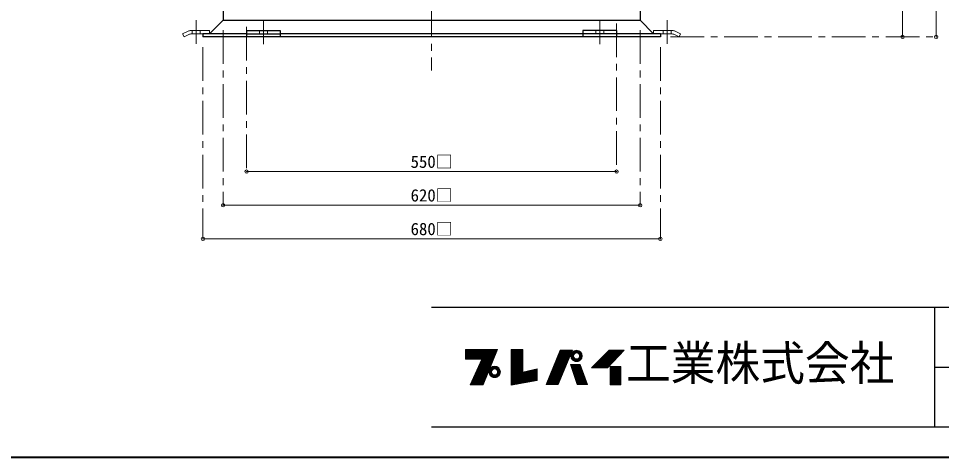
# Model space of a CAD drawing. Units: millimetres at full size, sheet at 1:10; details may follow other scales. Extents: x -2123 to 1927, y -1358 to 1452.
# Drawn here: x -712 to 660, y -1358 to -706 of the extents above; entities that cross this region are included whole.
import ezdxf
from ezdxf.enums import TextEntityAlignment as Align

# ---------------------------------------------------------------- set-up
doc = ezdxf.new("R2010")
doc.units = ezdxf.units.MM
doc.header["$LTSCALE"] = 10
doc.header["$PDMODE"] = 32
doc.header["$PDSIZE"] = 5
doc.linetypes.add('CHAIN1', pattern=[8, 5, -1, 1, -1])
doc.linetypes.add('DASHED1', pattern=[1.8, 1.2, -0.6])
doc.layers.add('0-0', color=7, linetype='Continuous', lineweight=18)
doc.styles.add('ＭＳ ゴシック', font='')
doc.styles.get('ＭＳ ゴシック').set_extended_font_data('MS Gothic')

msp = doc.modelspace()

# ---------------------------------------------------------------- linework, layer by layer
at = {"layer": '0-0', "color": 4, "linetype": 'CHAIN1', "lineweight": 9}
for p, q in [((-97.8, 36.53), (-97.8, -783.09)), ((-447.8, -708.09), (-447.8, -743.09)), ((-347.8, -743.59), (-347.8, -708.59)), ((152.2, -743.59), (152.2, -708.59)), ((177.2, -713.09), (177.2, -933.09)), ((252.2, -708.09), (252.2, -743.09)), ((-407.8, -723.09), (-407.8, -983.09)), ((-372.8, -718.09), (-372.8, -933.09)), ((212.2, -723.09), (212.2, -983.09)), ((257.2, -733.09), (652.2, -733.09)), ((-437.8, -748.09), (-437.8, -1033.09)), ((242.2, -748.09), (242.2, -1033.09))]:
    msp.add_line(p, q, dxfattribs=at)
at = {"layer": '0-0', "color": 4, "lineweight": 9}
for p, q in [((652.2, -13.47), (652.2, -733.09)), ((602.2, -103.09), (602.2, -733.09)), ((-372.8, -933.09), (177.2, -933.09)), ((-407.8, -983.09), (212.2, -983.09)), ((242.2, -1033.09), (-437.8, -1033.09))]:
    msp.add_line(p, q, dxfattribs=at)
at = {"layer": '0-0', "color": 5, "lineweight": 25}
for p, q in [((207.09, -141.09), (212.23, -708.09)), ((-403.4, -219.59), (-407.83, -708.09)), ((-407.83, -708.09), (-427.8, -728.59)), ((-372.8, -723.59), (-372.8, -733.09)), ((-372.8, -723.59), (-322.8, -723.59)), ((-322.8, -723.59), (-322.8, -733.09)), ((127.2, -723.59), (127.2, -733.09)), ((177.2, -723.59), (127.2, -723.59)), ((177.2, -723.59), (177.2, -733.09)), ((-437.8, -728.59), (-437.8, -733.09)), ((-372.8, -728.59), (-437.8, -728.59)), ((242.2, -733.09), (-437.8, -733.09)), ((-372.8, -728.61), (-322.8, -728.61)), ((127.2, -728.59), (-322.8, -728.59)), ((177.2, -728.61), (127.2, -728.61)), ((242.2, -728.59), (177.2, -728.59)), ((242.2, -728.59), (242.2, -733.09))]:
    msp.add_line(p, q, dxfattribs=at)
at = {"layer": '0-0'}
for p, q in [((-458.86, -724.11), (-467.86, -728.61)), ((-456.62, -723.59), (-427.8, -723.59)), ((-427.8, -723.59), (-427.8, -728.59)), ((232.2, -723.59), (232.2, -728.59)), ((261.02, -723.59), (232.2, -723.59)), ((263.25, -724.11), (272.25, -728.61)), ((-467.86, -728.61), (-465.62, -733.09)), ((-457.68, -729.11), (-465.62, -733.09)), ((-455.44, -728.59), (-437.8, -728.59)), ((259.84, -728.59), (242.2, -728.59)), ((262.07, -729.11), (270.02, -733.09)), ((272.25, -728.61), (270.02, -733.09)), ((-47.37, -1198.29), (0.04, -1198.29)), ((-47.37, -1198.71), (-0.14, -1198.71)), ((-47.37, -1199.34), (-0.4, -1199.34)), ((-47.37, -1199.97), (-0.66, -1199.97)), ((-47.37, -1200.6), (-0.92, -1200.6)), ((-47.37, -1201.44), (-1.27, -1201.44)), ((-1.53, -1202.07), (-47.37, -1202.07)), ((-47.37, -1202.7), (-1.79, -1202.7)), ((-47.37, -1203.33), (-2.05, -1203.33)), ((-47.37, -1203.96), (-2.31, -1203.96)), ((-47.37, -1204.59), (-2.57, -1204.59)), ((-47.37, -1205.01), (-2.74, -1205.01)), ((-47.37, -1205.85), (-3.09, -1205.85)), ((-47.37, -1206.48), (-3.35, -1206.48)), ((-47.37, -1207.11), (-3.61, -1207.11)), ((-21.33, -1249.95), (0.3, -1197.66)), ((20.25, -1197.45), (20.25, -1250.58)), ((37.68, -1197.45), (20.25, -1197.45)), ((20.25, -1198.29), (37.68, -1198.29)), ((20.25, -1198.71), (37.68, -1198.71)), ((20.25, -1199.34), (37.68, -1199.34)), ((20.25, -1199.97), (37.68, -1199.97)), ((20.25, -1200.6), (37.68, -1200.6)), ((20.25, -1201.44), (37.68, -1201.44)), ((20.25, -1202.07), (37.68, -1202.07)), ((20.25, -1202.7), (37.68, -1202.7)), ((20.25, -1203.33), (37.68, -1203.33)), ((20.25, -1203.96), (37.68, -1203.96)), ((20.25, -1204.59), (37.68, -1204.59)), ((20.25, -1205.01), (37.68, -1205.01)), ((20.25, -1205.85), (37.68, -1205.85)), ((20.25, -1206.48), (37.68, -1206.48)), ((20.25, -1207.11), (37.68, -1207.11)), ((93.54, -1198.5), (72.54, -1249.53)), ((89.99, -1207.11), (108.02, -1207.11)), ((90.25, -1206.48), (108.28, -1206.48)), ((90.39, -1249.53), (111.6, -1198.5)), ((90.51, -1205.85), (108.54, -1205.85)), ((90.86, -1205.01), (108.89, -1205.01)), ((91.03, -1204.59), (109.07, -1204.59)), ((91.29, -1203.96), (109.33, -1203.96)), ((91.55, -1203.33), (109.59, -1203.33)), ((91.81, -1202.7), (109.85, -1202.7)), ((92.07, -1202.07), (110.11, -1202.07)), ((92.33, -1201.44), (110.38, -1201.44)), ((92.67, -1200.6), (110.72, -1200.6)), ((92.93, -1199.97), (110.97, -1199.97)), ((93.19, -1199.34), (111.25, -1199.34)), ((93.54, -1198.5), (111.6, -1198.5)), ((109.19, -1207.11), (113.19, -1207.11)), ((109.23, -1206.27), (113.27, -1206.27)), ((109.4, -1205.22), (113.6, -1205.22)), ((109.79, -1203.96), (114.47, -1203.96)), ((110.18, -1203.12), (115.61, -1203.12)), ((110.84, -1202.07), (124.53, -1202.07)), ((111.55, -1201.23), (123.83, -1201.23)), ((112.77, -1200.18), (122.61, -1200.18)), ((114.24, -1199.34), (121.13, -1199.34)), ((125.19, -1203.12), (119.77, -1203.12)), ((125.58, -1203.96), (120.9, -1203.96)), ((125.97, -1205.22), (121.77, -1205.22)), ((126.15, -1206.27), (122.11, -1206.27)), ((122.19, -1207.11), (126.19, -1207.11)), ((157.59, -1207.11), (180.46, -1207.11)), ((158.22, -1206.48), (181.11, -1206.48)), ((158.85, -1205.85), (181.63, -1205.85)), ((159.69, -1205.01), (182.41, -1205.01)), ((160.11, -1204.59), (182.8, -1204.59)), ((160.74, -1203.96), (183.39, -1203.96)), ((161.37, -1203.33), (183.97, -1203.33)), ((162, -1202.7), (184.56, -1202.7)), ((162.63, -1202.07), (185.14, -1202.07)), ((163.26, -1201.44), (185.73, -1201.44)), ((163.89, -1224.96), (188.46, -1198.5)), ((164.1, -1200.6), (186.51, -1200.6)), ((164.73, -1199.97), (187.09, -1199.97)), ((165.36, -1199.34), (187.68, -1199.34)), ((-47.37, -1207.74), (-3.87, -1207.74)), ((-47.37, -1208.37), (-4.13, -1208.37)), ((-47.37, -1209), (-4.39, -1209)), ((-47.37, -1209.63), (-4.65, -1209.63)), ((-47.37, -1210.26), (-4.91, -1210.26)), ((-47.37, -1210.89), (-5.18, -1210.89)), ((-23.01, -1211.73), (-47.37, -1211.73)), ((-40.65, -1249.95), (-23.01, -1211.73)), ((-9.35, -1220.97), (-27.28, -1220.97)), ((-26.79, -1219.92), (-8.91, -1219.92)), ((-8.56, -1219.08), (-26.41, -1219.08)), ((-8.22, -1218.24), (-25.95, -1218.24)), ((-25.53, -1217.19), (-7.78, -1217.19)), ((-7.43, -1216.35), (-25.15, -1216.35)), ((-7, -1215.3), (-24.66, -1215.3)), ((-6.74, -1214.67), (-24.37, -1214.67)), ((-6.39, -1213.83), (-23.98, -1213.83)), ((-6.13, -1213.2), (-23.69, -1213.2)), ((-5.78, -1212.36), (-23.3, -1212.36)), ((-5.52, -1211.73), (-23.01, -1211.73)), ((20.25, -1207.74), (37.68, -1207.74)), ((20.25, -1208.37), (37.68, -1208.37)), ((20.25, -1209), (37.68, -1209)), ((20.25, -1209.63), (37.68, -1209.63)), ((20.25, -1210.26), (37.68, -1210.26)), ((20.25, -1210.89), (37.68, -1210.89)), ((20.25, -1211.73), (37.68, -1211.73)), ((20.25, -1212.36), (37.68, -1212.36)), ((20.25, -1213.2), (37.68, -1213.2)), ((20.25, -1213.83), (37.68, -1213.83)), ((20.25, -1214.67), (37.68, -1214.67)), ((20.25, -1215.3), (37.68, -1215.3)), ((20.25, -1216.35), (37.68, -1216.35)), ((20.25, -1217.19), (37.68, -1217.19)), ((20.25, -1218.24), (37.68, -1218.24)), ((20.25, -1219.08), (37.68, -1219.08)), ((20.25, -1219.92), (37.68, -1219.92)), ((20.25, -1220.97), (37.68, -1220.97)), ((84.3, -1220.97), (102.26, -1220.97)), ((84.72, -1219.92), (102.69, -1219.92)), ((85.07, -1219.08), (103.04, -1219.08)), ((85.41, -1218.24), (103.39, -1218.24)), ((85.85, -1217.19), (103.83, -1217.19)), ((86.19, -1216.35), (104.18, -1216.35)), ((86.62, -1215.3), (104.61, -1215.3)), ((86.88, -1214.67), (104.88, -1214.67)), ((87.23, -1213.83), (105.23, -1213.83)), ((87.49, -1213.2), (105.49, -1213.2)), ((87.83, -1212.36), (105.84, -1212.36)), ((88.09, -1211.73), (106.1, -1211.73)), ((88.44, -1210.89), (106.45, -1210.89)), ((88.7, -1210.26), (106.71, -1210.26)), ((88.96, -1209.63), (106.97, -1209.63)), ((89.22, -1209), (107.23, -1209)), ((89.48, -1208.37), (107.49, -1208.37)), ((89.76, -1207.74), (107.76, -1207.74)), ((108.52, -1219.92), (123.22, -1219.92)), ((108.89, -1220.97), (123.61, -1220.97)), ((109.25, -1208.16), (113.31, -1208.16)), ((109.45, -1209.21), (113.71, -1209.21)), ((109.79, -1210.26), (114.47, -1210.26)), ((110.3, -1211.31), (116.07, -1211.31)), ((111, -1212.36), (124.37, -1212.36)), ((111.76, -1213.2), (123.62, -1213.2)), ((113.42, -1214.46), (121.96, -1214.46)), ((115.41, -1215.3), (119.96, -1215.3)), ((125.08, -1211.31), (119.3, -1211.31)), ((125.58, -1210.26), (120.9, -1210.26)), ((125.92, -1209.21), (121.67, -1209.21)), ((126.12, -1208.16), (122.06, -1208.16)), ((134.07, -1249.32), (123.15, -1219.71)), ((143.73, -1220.97), (167.59, -1220.97)), ((144.78, -1219.92), (168.57, -1219.92)), ((145.62, -1219.08), (169.35, -1219.08)), ((146.46, -1218.24), (170.13, -1218.24)), ((147.51, -1217.19), (171.1, -1217.19)), ((148.35, -1216.35), (171.88, -1216.35)), ((149.4, -1215.3), (172.86, -1215.3)), ((150.03, -1214.67), (173.44, -1214.67)), ((150.87, -1213.83), (174.22, -1213.83)), ((151.5, -1213.2), (174.81, -1213.2)), ((152.34, -1212.36), (175.59, -1212.36)), ((152.97, -1211.73), (176.17, -1211.73)), ((153.81, -1210.89), (176.95, -1210.89)), ((154.44, -1210.26), (177.54, -1210.26)), ((155.07, -1209.63), (178.12, -1209.63)), ((155.7, -1209), (178.71, -1209)), ((156.33, -1208.37), (179.29, -1208.37)), ((156.96, -1207.74), (179.88, -1207.74)), ((-14.73, -1233.99), (-33.29, -1233.99)), ((-14.21, -1232.73), (-32.67, -1232.73)), ((-13.86, -1231.89), (-32.32, -1231.89)), ((-13.43, -1230.84), (-31.83, -1230.84)), ((-31.45, -1230), (-13.08, -1230)), ((-12.65, -1228.95), (-30.96, -1228.95)), ((-12.12, -1227.69), (-30.38, -1227.69)), ((-11.69, -1226.64), (-29.89, -1226.64)), ((-11.34, -1225.8), (-29.51, -1225.8)), ((-10.91, -1224.75), (-29.02, -1224.75)), ((-28.63, -1223.91), (-10.56, -1223.91)), ((-10.13, -1222.86), (-28.15, -1222.86)), ((-9.69, -1221.81), (-27.67, -1221.81)), ((-12.61, -1230.84), (-8.61, -1230.84)), ((-12.57, -1230), (-8.53, -1230)), ((-12.55, -1231.89), (-8.49, -1231.89)), ((-12.4, -1228.95), (-8.2, -1228.95)), ((-12.4, -1232.73), (-8.2, -1232.73)), ((-12.01, -1227.69), (-7.33, -1227.69)), ((-12.01, -1233.99), (-7.33, -1233.99)), ((-11.5, -1226.64), (-5.73, -1226.64)), ((-10.96, -1225.8), (2.73, -1225.8)), ((-10.04, -1224.75), (1.82, -1224.75)), ((-9.03, -1223.91), (0.81, -1223.91)), ((-7.04, -1222.86), (-1.19, -1222.86)), ((3.28, -1226.64), (-2.5, -1226.64)), ((3.78, -1227.69), (-0.9, -1227.69)), ((3.78, -1233.99), (-0.9, -1233.99)), ((4.17, -1228.95), (-0.03, -1228.95)), ((4.17, -1232.73), (-0.03, -1232.73)), ((4.32, -1231.89), (0.26, -1231.89)), ((4.35, -1230), (0.31, -1230)), ((0.39, -1230.84), (4.39, -1230.84)), ((20.25, -1221.81), (37.68, -1221.81)), ((20.25, -1222.86), (37.68, -1222.86)), ((20.25, -1223.91), (37.68, -1223.91)), ((20.25, -1224.75), (37.68, -1224.75)), ((20.25, -1225.8), (37.68, -1225.8)), ((20.25, -1226.64), (37.68, -1226.64)), ((20.25, -1227.69), (37.68, -1227.69)), ((20.25, -1228.95), (37.68, -1228.95)), ((20.25, -1230), (37.68, -1230)), ((20.25, -1230.84), (37.68, -1230.84)), ((20.25, -1231.89), (59.31, -1231.89)), ((20.25, -1232.73), (59.31, -1232.73)), ((20.25, -1233.99), (59.31, -1233.99)), ((59.31, -1230.84), (39.56, -1230.84)), ((59.31, -1230), (43.32, -1230)), ((59.31, -1228.95), (48.02, -1228.95)), ((59.31, -1227.69), (53.66, -1227.69)), ((78.93, -1233.99), (96.85, -1233.99)), ((79.45, -1232.73), (97.37, -1232.73)), ((79.8, -1231.89), (97.72, -1231.89)), ((80.23, -1230.84), (98.16, -1230.84)), ((80.57, -1230), (98.5, -1230)), ((81.01, -1228.95), (98.94, -1228.95)), ((81.52, -1227.69), (99.46, -1227.69)), ((81.96, -1226.64), (99.9, -1226.64)), ((82.3, -1225.8), (100.25, -1225.8)), ((82.73, -1224.75), (100.69, -1224.75)), ((83.08, -1223.91), (101.04, -1223.91)), ((83.51, -1222.86), (101.47, -1222.86)), ((83.94, -1221.81), (101.91, -1221.81)), ((109.18, -1221.81), (123.92, -1221.81)), ((109.54, -1222.86), (124.31, -1222.86)), ((109.91, -1223.91), (124.7, -1223.91)), ((110.2, -1224.75), (125.01, -1224.75)), ((110.56, -1225.8), (125.39, -1225.8)), ((110.86, -1226.64), (125.7, -1226.64)), ((111.22, -1227.69), (126.09, -1227.69)), ((111.66, -1228.95), (126.55, -1228.95)), ((112.02, -1230), (126.94, -1230)), ((112.32, -1230.84), (127.25, -1230.84)), ((112.68, -1231.89), (127.64, -1231.89)), ((112.97, -1232.73), (127.95, -1232.73)), ((113.41, -1233.99), (128.41, -1233.99)), ((139.74, -1224.96), (163.89, -1224.96)), ((140.79, -1223.91), (164.86, -1223.91)), ((141.84, -1222.86), (165.84, -1222.86)), ((142.89, -1221.81), (166.81, -1221.81)), ((167.67, -1223.91), (183.63, -1223.91)), ((167.67, -1224.75), (183.63, -1224.75)), ((167.67, -1225.8), (183.63, -1225.8)), ((167.67, -1226.64), (183.63, -1226.64)), ((167.67, -1227.69), (183.63, -1227.69)), ((167.67, -1228.95), (183.63, -1228.95)), ((167.67, -1230), (183.63, -1230)), ((167.67, -1230.84), (183.63, -1230.84)), ((167.67, -1231.89), (183.63, -1231.89)), ((167.67, -1232.73), (183.63, -1232.73)), ((167.67, -1233.99), (183.63, -1233.99)), ((-20.38, -1247.64), (-39.59, -1247.64)), ((-19.94, -1246.59), (-39.1, -1246.59)), ((-19.51, -1245.54), (-38.62, -1245.54)), ((-18.99, -1244.28), (-38.04, -1244.28)), ((-18.55, -1243.23), (-37.55, -1243.23)), ((-18.03, -1241.97), (-36.97, -1241.97)), ((-17.68, -1241.13), (-36.58, -1241.13)), ((-17.25, -1240.08), (-36.1, -1240.08)), ((-16.82, -1239.03), (-35.61, -1239.03)), ((-16.38, -1237.98), (-35.13, -1237.98)), ((-15.95, -1236.93), (-34.64, -1236.93)), ((-15.6, -1236.09), (-34.26, -1236.09)), ((-15.17, -1235.04), (-33.77, -1235.04)), ((-11.5, -1235.04), (-5.73, -1235.04)), ((-10.8, -1236.09), (2.57, -1236.09)), ((-10.04, -1236.93), (1.82, -1236.93)), ((-8.72, -1237.98), (0.5, -1237.98)), ((-6.39, -1239.03), (-1.84, -1239.03)), ((3.28, -1235.04), (-2.5, -1235.04)), ((20.25, -1235.04), (59.31, -1235.04)), ((20.25, -1236.09), (59.31, -1236.09)), ((20.25, -1236.93), (59.31, -1236.93)), ((20.25, -1237.98), (59.31, -1237.98)), ((20.25, -1239.03), (59.31, -1239.03)), ((20.25, -1240.08), (59.31, -1240.08)), ((20.25, -1241.13), (59.31, -1241.13)), ((20.25, -1241.97), (59.31, -1241.97)), ((20.25, -1243.23), (59.31, -1243.23)), ((20.25, -1244.28), (54.71, -1244.28)), ((20.25, -1245.54), (47.82, -1245.54)), ((20.25, -1246.59), (42.07, -1246.59)), ((20.25, -1247.64), (36.33, -1247.64)), ((73.32, -1247.64), (91.17, -1247.64)), ((73.75, -1246.59), (91.61, -1246.59)), ((74.18, -1245.54), (92.05, -1245.54)), ((74.7, -1244.28), (92.57, -1244.28)), ((75.13, -1243.23), (93.01, -1243.23)), ((75.65, -1241.97), (93.53, -1241.97)), ((75.99, -1241.13), (93.88, -1241.13)), ((76.43, -1240.08), (94.32, -1240.08)), ((76.86, -1239.03), (94.75, -1239.03)), ((77.29, -1237.98), (95.19, -1237.98)), ((77.72, -1236.93), (95.62, -1236.93)), ((78.07, -1236.09), (95.97, -1236.09)), ((78.5, -1235.04), (96.41, -1235.04)), ((113.77, -1235.04), (128.8, -1235.04)), ((114.12, -1236.09), (129.19, -1236.09)), ((114.43, -1236.93), (129.5, -1236.93)), ((114.8, -1237.98), (129.89, -1237.98)), ((115.16, -1239.03), (130.27, -1239.03)), ((115.53, -1240.08), (130.66, -1240.08)), ((115.89, -1241.13), (131.05, -1241.13)), ((116.18, -1241.97), (131.36, -1241.97)), ((116.62, -1243.23), (131.82, -1243.23)), ((117.06, -1244.28), (132.21, -1244.28)), ((117.42, -1245.54), (132.67, -1245.54)), ((117.79, -1246.59), (133.06, -1246.59)), ((118.15, -1247.64), (133.45, -1247.64)), ((167.67, -1235.04), (183.63, -1235.04)), ((167.67, -1236.09), (183.63, -1236.09)), ((167.67, -1236.93), (183.63, -1236.93)), ((167.67, -1237.98), (183.63, -1237.98)), ((167.67, -1239.03), (183.63, -1239.03)), ((167.67, -1240.08), (183.63, -1240.08)), ((167.67, -1241.13), (183.63, -1241.13)), ((167.67, -1241.97), (183.63, -1241.97)), ((167.67, -1243.23), (183.63, -1243.23)), ((167.67, -1244.28), (183.63, -1244.28)), ((167.67, -1245.54), (183.63, -1245.54)), ((167.67, -1246.59), (183.63, -1246.59)), ((167.67, -1247.64), (183.63, -1247.64)), ((-40.65, -1249.95), (-21.33, -1249.95)), ((-20.9, -1248.9), (-40.17, -1248.9)), ((20.25, -1248.9), (29.44, -1248.9)), ((90.39, -1249.53), (72.54, -1249.53)), ((72.8, -1248.9), (90.65, -1248.9)), ((118.59, -1248.9), (133.91, -1248.9)), ((118.74, -1249.32), (134.07, -1249.32)), ((167.67, -1248.9), (183.63, -1248.9))]:
    msp.add_line(p, q, dxfattribs=at)
at = {"layer": '0-0', "color": 4, "linetype": 'DASHED1', "lineweight": 9}
for p, q in [((-453.8, -723.59), (-453.8, -728.59)), ((-441.8, -723.59), (-441.8, -728.59)), ((246.2, -723.59), (246.2, -728.59)), ((258.2, -723.59), (258.2, -728.59))]:
    msp.add_line(p, q, dxfattribs=at)
at = {"layer": '0-0', "linetype": 'DASHED1'}
for p, q in [((-353.8, -723.59), (-353.8, -728.59)), ((-341.8, -723.59), (-341.8, -728.59)), ((146.2, -723.59), (146.2, -728.59)), ((158.2, -723.59), (158.2, -728.59)), ((-372.8, -728.59), (-322.8, -728.59)), ((177.2, -728.59), (127.2, -728.59))]:
    msp.add_line(p, q, dxfattribs=at)
at = {"layer": '0-0', "color": 6, "lineweight": 25}
for p, q in [((-97.8, -1134.52), (1882.2, -1134.52)), ((650.06, -1313.09), (650.06, -1134.52)), ((650.06, -1223.8), (1882.2, -1223.8)), ((1882.2, -1313.09), (-97.8, -1313.09))]:
    msp.add_line(p, q, dxfattribs=at)
at = {"layer": '0-0', "color": 1, "lineweight": 40}
msp.add_line((1927.2, -1358.09), (-2122.8, -1358.09), dxfattribs=at)
at = {"layer": '0-0', "color": 5, "lineweight": 25}
msp.add_lwpolyline([(-407.83, -708.09), (212.23, -708.09), (232.2, -728.59)], dxfattribs=at)
at = {"layer": '0-0'}
for points in [[(-47.37, -1211.73), (-47.37, -1197.66), (0.3, -1197.66)], [(20.25, -1250.58), (59.31, -1243.44), (59.31, -1226.43), (37.68, -1231.26), (37.68, -1197.45)], [(139.74, -1224.96), (166.2, -1198.5), (188.46, -1198.5)], [(118.74, -1249.32), (108.45, -1219.71), (123.15, -1219.71)]]:
    msp.add_lwpolyline(points, dxfattribs=at)
msp.add_lwpolyline([(167.67, -1222.86), (167.67, -1249.95), (183.63, -1249.95), (183.63, -1222.86)], close=True, dxfattribs=at)
for centre, radius in [((117.69, -1207.11), 8.5), ((117.69, -1207.11), 4.5), ((-4.11, -1230.84), 8.5), ((-4.11, -1230.84), 4.5)]:
    msp.add_circle(centre, radius, dxfattribs=at)
for centre, start, end in [((-456.62, -728.59), 90, 116.56505), ((261.02, -728.59), 63.43495, 90), ((-455.44, -733.59), 90, 116.56505), ((259.84, -733.59), 63.43495, 90)]:
    msp.add_arc(centre, 5, start, end, dxfattribs=at)
at = {"layer": '0-0', "color": 1}
for p in [(602.2, -733.09), (652.2, -733.09), (-372.8, -933.09), (177.2, -933.09), (-407.8, -983.09), (212.2, -983.09), (-437.8, -1033.09), (242.2, -1033.09)]:
    msp.add_point(p, dxfattribs=at)

# ---------------------------------------------------------------- texts
at = {"layer": '0-0', "style": 'ＭＳ ゴシック'}
for s, p in [('550□', (-129.05, -933.09)), ('620□', (-129.05, -983.09)), ('680□', (-129.05, -1033.09))]:
    msp.add_text(s, height=18.33, dxfattribs=at).set_placement(p, align=Align.BOTTOM_LEFT)
at = {"layer": '0-0', "style": 'ＭＳ ゴシック', "width": 0.95}
msp.add_text('工業株式会社', height=51.32, dxfattribs=at).set_placement((191.13, -1258.8), align=Align.BOTTOM_LEFT)

doc.saveas('drawing.dxf')
